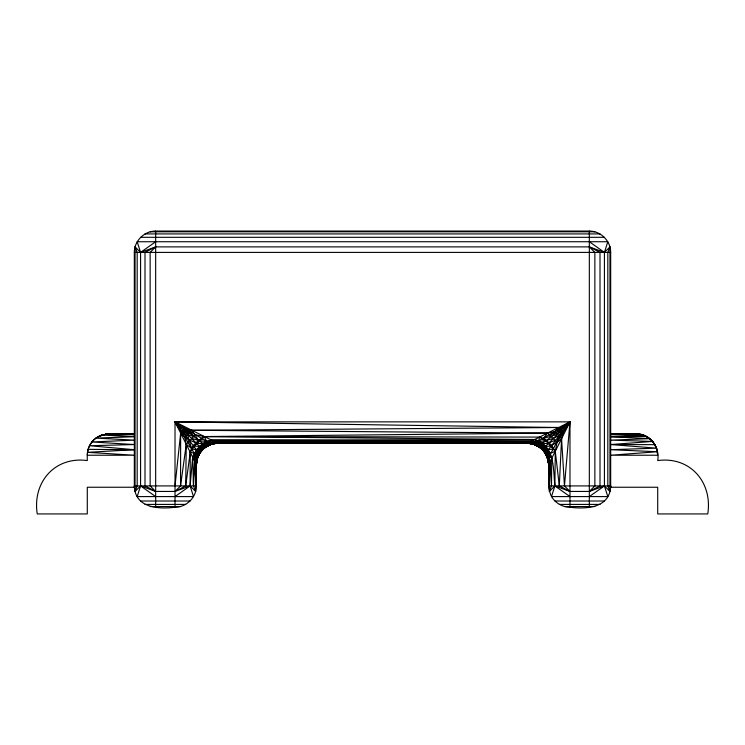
<?xml version="1.0" encoding="UTF-8"?>
<svg xmlns="http://www.w3.org/2000/svg" width="745" height="745" viewBox="0 0 745 745"><rect width="100%" height="100%" fill="white"/><g stroke="black" fill="none" stroke-linecap="round" stroke-linejoin="round"><path stroke-width="1.12" d="M175.019 507.271C184.462 507.215 193.151 500.547 195.637 491.439C196.671 479.203 193.625 465.849 198.962 454.376C202.593 447.615 210.043 443.191 217.717 443.219L527.283 443.219C537.499 443.061 546.951 451.144 548.376 461.276L548.376 458.948L548.627 464.573L569.981 421.866L175.019 421.866L175.019 507.271C158.089 509.301 134.966 507.932 134.324 485.917L134.324 252.406C134.249 240.98 144.241 230.987 155.668 231.062L589.332 231.062C600.759 230.987 610.751 240.98 610.677 252.406L610.677 486.364M657.518 452.336C656.336 443.182 648.671 435.667 639.657 434.139L610.677 433.879L636.36 433.879C650.106 433.488 660.098 447.549 657.714 460.568C690.187 456.136 712.76 482.397 707.75 513.938L657.714 513.938L657.714 487.249L610.639 487.249L610.677 485.917L609.95 491.439L604.428 485.917L589.332 491.439L569.981 491.439L559.309 485.917L561.572 438.684L563.388 432.128L558.703 427.509L175.019 421.866L196.373 464.573L196.382 459.926L196.373 485.917L134.324 485.917L135.05 491.439L140.572 485.917L155.668 491.439L175.019 491.439L180.541 485.917L180.653 433.143L185.272 428.459L191.838 430.275L547.491 433.115L554.718 431.634L569.981 421.866L569.981 507.271C586.911 509.301 610.034 507.932 610.677 485.917L548.627 485.917L548.627 458.762L548.627 464.573C548.432 457.02 544.493 449.747 537.843 446.013M548.627 485.917C550.266 469.359 550.536 445.557 529.518 442.102L214.877 441.794C204.232 440.872 197.323 448.751 192.666 457.169L190.115 485.917L193.504 496.589L137.182 496.589L140.572 485.917L140.572 252.406L137.182 241.734L607.818 241.734L604.428 252.406L604.428 485.917L607.818 496.589L551.496 496.589C543.235 479.659 557.949 451.368 534.482 443.219L532.805 443.946L527.283 443.219L569.981 421.866L564.459 485.917L569.981 491.439L554.885 485.917C553.041 468.95 555.249 445.417 534.687 439.522L204.409 436.561L195.348 434.763L175.019 421.866L187.917 442.195L195.684 455.931L197.099 459.041L196.373 464.573L197.444 457.886M569.981 507.271C562.466 507.14 555.36 503.043 551.496 496.589L554.885 485.917L555.286 451.256L557.083 442.195L547.491 433.115L204.409 436.561C198.375 440.202 191.875 445.091 190.236 452.308L190.115 485.917L195.637 491.439C197.751 474.761 190.347 445.035 214.877 441.794L531.362 441.18L537.592 441.692L542.276 443.443L548.348 443.499L555.286 451.256L559.309 485.917M569.981 496.589L554.885 485.917L549.363 491.439L551.496 485.917L551.71 458.417L550.164 454.254L544.921 446.925L534.687 439.522L211.561 440.146L206.384 441.152L199.353 441.049L196 442.847L189.64 440.183L184.779 437.138L180.653 433.143L175.019 485.917M207.669 445.454L212.027 443.88L217.652 443.191L212.195 443.946L210.053 443.005C204.456 447.149 199.027 452.103 197.099 459.041C199.446 449.906 208.274 443.145 217.717 443.219L175.019 421.866L198.421 452.401L195.888 463.604L195.637 485.917C196.55 473.587 191.26 458.175 201.616 448.462L194.836 454.254L193.504 485.917L195.637 491.439M175.019 496.589L190.115 485.917L175.019 491.439L185.691 485.917L186.259 444.355L184.779 437.138L191.838 430.275L558.703 427.509L554.718 431.634L534.482 443.219C543.478 443.722 546.662 452.69 551.71 458.417M196.335 463.315L196.615 460.326M196.335 464.508L196.894 460M185.691 485.917L190.236 452.308L194.203 446.208L204.409 436.561L539.538 437.091C546.765 438.731 551.645 445.221 555.286 451.256L550.695 453.23L549.316 455.931L547.901 459.041L548.627 464.573M180.541 485.917L186.259 444.355L195.348 434.763L210.053 443.005L200.079 446.925L202.724 443.443L206.384 441.152L204.409 436.561M196.876 459.963L196.242 464.312L196.373 485.917M196.373 464.573L197.481 457.765L200.582 451.833L204.456 447.838L212.195 443.946L211.487 443.657L207.557 445.408M125.048 433.963L134.324 433.879C119.554 434.531 97.837 429.139 89.512 445.733C87.165 450.325 87.137 455.54 87.286 460.568C54.813 456.136 32.24 482.397 37.25 513.938L87.286 513.938L87.286 487.249L134.361 487.249L134.324 486.364M195.888 463.604L199.176 453.779L202.286 449.142L205.555 445.277L207.045 446.078L212.195 443.946L207.985 445.612M537.564 445.501L532.992 443.871L527.348 443.191L532.805 443.946L538.067 446.031L546.411 440.481L569.981 421.866L547.854 450.39L550.695 453.23C555.444 446.022 558.135 438.079 561.581 430.275M537.592 441.692L540.172 444.83L535.925 442.539L531.362 441.18L211.561 440.146C204.381 445.408 195.684 450.641 194.333 460.494L196.149 456.899M194.836 454.254L196.596 449.57L202.724 443.443L205.555 445.277L197.146 450.39L199.427 446.283L194.203 446.208L191.521 448.248L186.259 444.355M548.376 461.276L545.768 453.891L547.016 451.684L544.921 446.925L548.404 449.57L552.958 449.151L551.365 445.435L557.083 442.195L560.221 437.138L562.475 431.178M609.95 246.884L607.818 252.406L607.818 485.917L609.95 491.439L609.95 246.884L604.428 252.406L589.332 246.884L155.668 246.884L140.572 252.406L135.05 246.884L135.05 491.439L137.182 485.917L137.182 252.406L135.05 246.884M548.665 464.508C548.748 453.547 539.808 444.607 529.518 442.102L216.646 442.688C194.864 444.262 193.104 469.164 193.504 485.917L192.666 457.169L196.596 449.57L192.042 449.151M197.099 459.041L198.962 454.376M213.34 443.731C205.592 445.221 199.427 451.498 197.034 458.873C199.446 450.25 207.175 445.259 214.877 441.794M197.751 456.517C200.927 449.198 207.995 444.178 215.808 442.968M564.459 485.917L561.572 438.684L560.221 437.138L569.981 421.866L542.379 449.468C552.883 460.755 547.985 477.536 549.363 491.439M560.668 429.371L557.539 434.307L543.608 438.377L548.348 443.499L546.411 440.481L553.563 438.293L558.88 435.685L560.221 437.138M199.511 453.556L203.925 448.276L207.157 446.013M543.608 438.377L547.491 433.115M195.684 455.931L198.421 452.401L199.232 453.891M559.728 428.459L556.161 432.966L549.652 434.763M198.999 453.426C203.385 447.615 210.034 443.284 217.456 443.089L528.252 442.735L533.513 443.657L541.783 448.518M206.384 441.152L203.534 443.992L211.561 440.146M203.18 448.509L207.045 446.078L202.556 449.403M557.083 442.195L561.572 438.684M140.572 252.406L155.668 241.734M589.332 496.589L604.428 485.917M203.245 448.546L206.933 446.031M98.442 436.468C91.71 440.155 87.295 447.54 87.286 455.232L134.324 455.232L87.482 452.336L134.324 449.701L89.512 445.733L134.324 444.551L91.905 441.971L134.324 440.137L95.9 438.097L134.324 436.738L101.832 434.996L134.324 434.605L108.64 433.879L101.953 434.95L98.442 436.468L100.752 436.486M193.635 445.435L196.652 443.499L202.724 443.443L175.019 421.866L202.621 449.468M191.437 438.293L198.589 440.481L202.295 438.898M207.957 445.603L212.027 443.88L217.484 443.107L527.516 443.107L532.973 443.88L537.061 445.594M533.597 443.62L532.805 443.946L540.544 447.838L546.029 453.37M555.36 440.183L549 442.847L550.797 446.208L545.573 446.283L541.466 443.992L543.925 447.931L539.11 445.473M211.85 444.039L214.821 443.415M212.027 443.88L217.717 443.219L214.234 443.508M211.403 443.62L217.456 443.089M610.677 444.551L652.657 441.44L656.513 448.164L657.714 455.232L610.677 455.232L657.425 451.74L610.677 449.701L656.513 448.164L610.677 444.551L654.92 444.663M652.657 441.44L610.677 440.137L649.826 438.656L610.677 436.738L643.047 434.95L649.826 438.656L653.095 441.971M633.017 433.972L636.36 433.879M639.657 434.139L610.677 434.605L643.047 434.95M104.272 434.922L101.953 434.95L104.272 435.08M108.817 434.102L105.343 434.139L108.817 434.195M610.677 436.738L646.558 436.468M150.145 231.788L594.855 231.788M144.996 233.921L600.004 233.921M140.572 237.31L604.428 237.31M134.324 252.406L610.677 252.406M216.646 442.688L528.252 442.735C537.257 443.927 545.368 449.999 547.966 458.873M140.572 501.012L190.115 501.012M554.885 501.012L604.428 501.012M144.996 504.412L185.691 504.412M559.309 504.412L600.004 504.412M150.145 506.544L180.541 506.544M564.459 506.544L594.855 506.544M362.256 442.903L530.57 443.359M88.106 449.356L134.324 449.701M529.518 442.102L535.925 442.539M530.766 443.508L527.283 443.219L532.973 443.88L537.955 446.078L542.444 449.403C538.421 445.557 533.113 443.387 527.544 443.089M637.496 434.065L643.168 434.996M530.179 443.415C538.57 444.514 545.554 451.014 547.901 459.041L543.85 451.107M190.236 452.308L194.305 453.23M531.66 443.731C538.57 445.072 544.241 450.25 547.268 456.462M182.525 431.178L187.461 434.307L193.337 436.496L190.282 431.634L184.332 429.371M183.419 430.275L188.839 432.966M538.43 445.845L547.016 451.684L547.854 450.39L550.052 461.723L551.496 485.917M589.332 241.734L604.428 252.406M140.572 485.917L155.668 496.589M541.866 448.481L538.076 446.022L542.379 449.468M181.612 432.128L186.12 435.685M554.718 431.634L558.88 435.685M546.383 452.746L542.677 449.179C552.473 458.846 548.432 473.736 549.363 485.917L550.052 461.723L546.383 452.746L549.316 455.931M191.838 430.275L198.589 440.481M545.815 453.789L548.199 458.333M187.461 434.307L191.521 448.248M547.556 457.886L547.901 459.041M548.208 459.805L548.655 461.704M548.069 460.103L548.748 464.34L548.134 459.954M548.627 457.365L549.167 463.502M589.332 231.062L589.332 507.271M155.668 231.062L155.668 507.271M539.538 437.091L538.616 441.152L545.647 441.049L539.538 437.091M155.668 246.884L150.145 252.406L150.145 485.917L155.668 491.439L144.996 485.917L144.996 252.406L155.668 246.884M594.855 485.917L589.332 491.439L600.004 485.917L600.004 252.406L589.332 246.884L594.855 252.406L594.855 485.917"/></g></svg>
